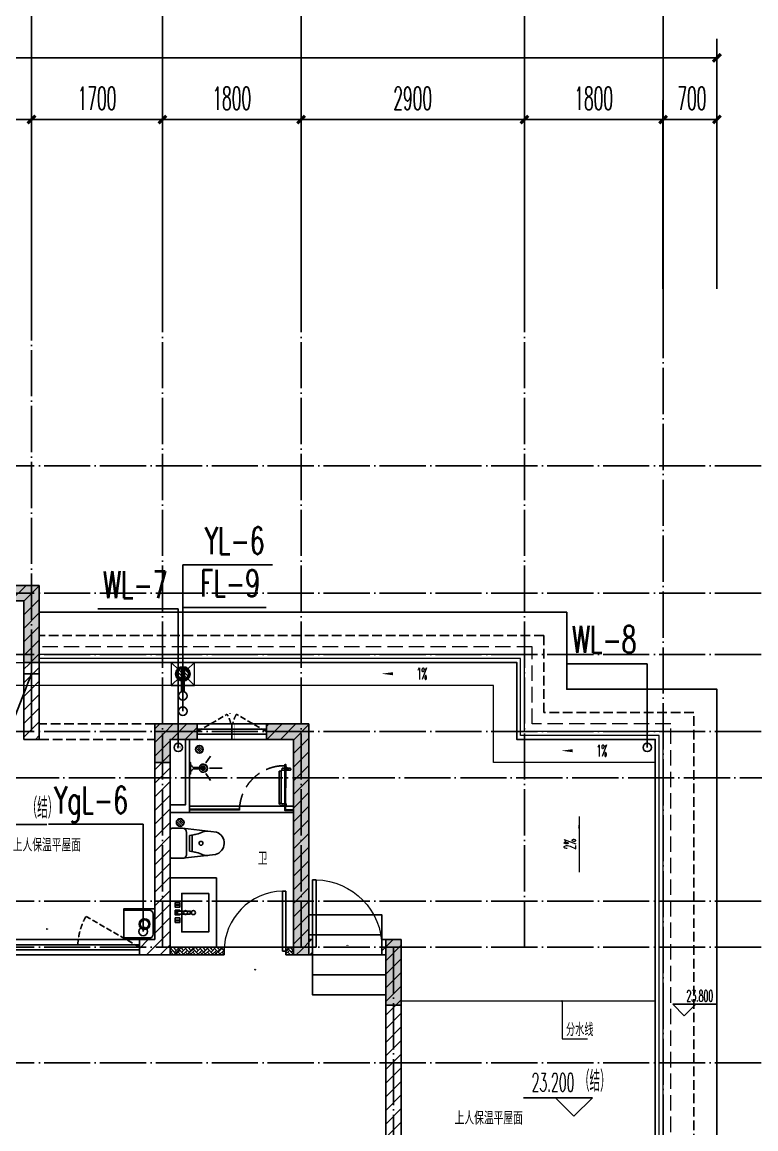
# Model space of a CAD drawing. Extents: x 27938 to 1507990, y 110129 to 923079.
# Drawn here: x 869594 to 879122, y 288152 to 302525 of the extents above; entities that cross this region are included whole.
import ezdxf

# ---------------------------------------------------------------- set-up
doc = ezdxf.new("R2010")
doc.units = 0
doc.header["$LTSCALE"] = 1000
doc.header["$MEASUREMENT"] = 0
for name, pattern in [('#P_--_20B1_001_t3$0$DASH', [0.35, 0.25, -0.1]), ('__DASH', [0.35, 0.25, -0.1]), ('DASH', [0.35, 0.25, -0.1]), ('DOTE', [2.42, 2, -0.2, 0.02, -0.2])]:
    doc.linetypes.add(name, pattern=pattern)
for name, color, linetype in [('----建筑底图', 8, 'Continuous'), ('AXIS', 3, 'Continuous'), ('COLU', 7, 'Continuous'), ('COLUMN', 9, 'Continuous'), ('DIM_ELEV', 3, 'Continuous'), ('DIM_LEAD', 3, 'Continuous'), ('DIM_废水', 31, 'Continuous'), ('DIM_污水', 2, 'Continuous'), ('DIM_雨水', 4, 'Continuous'), ('DOTE', 1, 'Continuous'), ('EQUIP_污水', 7, 'Continuous'), ('EQUIP_雨水斗', 7, 'Continuous'), ('IP-bath&kitchen-JOHNSON', 4, 'Continuous'), ('LVTRY', 6, 'Continuous'), ('P-bath&kitchen-JOHNSON', 4, 'Continuous'), ('PIPE-雨水', 4, 'TG_Y'), ('PUB_HATCH', 8, 'Continuous'), ('PUB_TEXT', 4, 'Continuous'), ('ROOF', 4, 'Continuous'), ('S-砼墙填充', 251, 'Continuous'), ('STAIR', 2, 'Continuous'), ('VPIPE-中水', 122, 'Continuous'), ('VPIPE-废水', 31, 'Continuous'), ('VPIPE-污水', 2, 'W'), ('VPIPE-雨水', 4, 'Y'), ('WALL', 9, 'Continuous'), ('WINDOW', 4, 'Continuous'), ('WINDOW_TEXT', 7, 'Continuous'), ('保温', 6, 'Continuous'), ('机电标识类', 1, 'Continuous'), ('污水', 3, 'Continuous'), ('看线', 251, 'Continuous'), ('管', 193, 'Continuous')]:
    doc.layers.add(name, color=color, linetype=linetype)
for name, color, linetype, lineweight in [('平面-分水线', 214, 'Continuous', 15), ('平面-排水沟', 86, 'Continuous', 15), ('平面-栏杆', 135, 'Continuous', 15), ('平面-看线', 45, 'Continuous', 15), ('平面-空调室内机', 176, 'Continuous', 9), ('空调', 76, 'Continuous', 13)]:
    doc.layers.add(name, color=color, linetype=linetype, lineweight=lineweight)
doc.styles.add('_TCH_DIM', font='SIMPLEX.shx', dxfattribs={"width": 0.7, "bigfont": 'GBCBIG.shx'})
doc.styles.add('_TCH_DIM_T3', font='SIMPLEX.shx', dxfattribs={"width": 0.494118, "bigfont": 'GBCBIG.shx'})
doc.styles.add('_TCH_WINDOW', font='SIMPLEX.shx', dxfattribs={"width": 0.7, "height": 3.5, "bigfont": 'GBCBIG.shx'})
doc.styles.add('_TWT_SERIAL', font='SIMPLEX', dxfattribs={"width": 0.8, "height": 3.5, "bigfont": 'HZTXT'})
doc.styles.add('DIM_FONT_T3', font='SIMPLEX', dxfattribs={"width": 0.705882, "bigfont": 'GBCBIG'})
doc.styles.get("Standard").update_dxf_attribs({"font": 'gbenor.shx', "bigfont": 'gbcbig.shx'})
doc.styles.add('TG_LINETYPE', font='SIMPLEX', dxfattribs={"width": 0.8, "height": 3, "bigfont": 'HZTXT'})
doc.linetypes.add('TG_Y', pattern='A,2,-0.229,["Y",TG_LINETYPE,S=0.1,R=0,X=-0.229,Y=-0.15],0', length=2.229)
doc.linetypes.add('W', pattern='A,3,-0.2,["W",Standard,S=0.25,R=0,X=-0.1,Y=-0.115],-0.2', length=3.4)
doc.linetypes.add('Y', pattern='A,3,-0.2,["Y",Standard,S=0.25,R=0,X=-0.1,Y=-0.115],-0.2', length=3.4)
doc.dimstyles.new('_TCH_ARCH&&100', dxfattribs={"dimtxt": 297.5, "dimasz": 100, "dimexe": 250, "dimexo": 300, "dimgap": 126.25, "dimtad": 1, "dimdec": 0, "dimzin": 0, "dimdsep": 46, "dimtxsty": '_TCH_DIM_T3', "dimblk": 'ARCHTICK', "dimcen": 0.09, "dimclrt": 4, "dimazin": 2, "dimtfac": 1, "dimtdec": 0, "dimtix": 1, "dimtmove": 2, "dimatfit": 3, "dimfxl": 100, "dimtolj": 1, "dimtzin": 0, "dimarcsym": 0})
pattern_1 = [(45, (0, 0), (0, 47.4157523), [100.584, -33.528]), (135, (23.708, 23.708), (3e-15, 47.4157523), [100.584, -33.528])]
pattern_2 = [(90, (0, 0), (-16.49778, 1e-15), [9.525, -19.05]), (210, (0, 0), (8.24889, -14.2874966), [9.525, -19.05]), (150, (6e-16, 9.525), (-8.24889, -14.2874966), [9.525, -19.05])]
pattern_3 = [(45, (0, 89.76), (-88.38838, 88.38838), [])]

# ---------------------------------------------------------------- blocks, each defined once
blk = doc.blocks.new('dongkong')
blk.add_wipeout([(-603756, 210771), (-603756, 210571), (-603836, 210571), (-603836, 210771)])
at = {"layer": '机电标识类', "color": 250, "linetype": 'DASH', "ltscale": 400}
for p, q in [((-603796, 210771), (-603796, 210571)), ((-603896, 210671), (-603696, 210671))]:
    blk.add_line(p, q, dxfattribs=at)
at = {"layer": '空调', "color": 6, "linetype": 'DASH', "const_width": 2}
blk.add_lwpolyline([(-603756, 210771), (-603756, 210571), (-603836, 210571), (-603836, 210771)], close=True, dxfattribs=at)
blk = doc.blocks.new('$lvtry$00000171')
at = {"color": 0}
for p, q in [((-74, 11), (-11, 74)), ((-70, -27), (27, 70)), ((-53, -53), (53, 53)), ((-27, -70), (70, 27)), ((11, -74), (74, -11))]:
    blk.add_line(p, q, dxfattribs=at)
blk.add_circle((0, 0), 75, dxfattribs=at)
blk.add_point((0, 0), dxfattribs=at)
blk = doc.blocks.new('R5T6Y7TRF')
at = {"layer": '平面-分水线', "color": 4, "elevation": -134}
blk.add_lwpolyline([(392485, -26438), (392785, -26438), (392785, -26738), (392485, -26738)], close=True, dxfattribs=at)
for points in [[(392485, -26438), (392582, -26534)], [(392688, -26534), (392785, -26438)], [(392485, -26738), (392593, -26629)], [(392676, -26629), (392785, -26738)]]:
    blk.add_lwpolyline(points, dxfattribs=at)
at = {"layer": 'LVTRY', "color": 4}
blk.add_blockref('$lvtry$00000171', (392635, -26588, -134), dxfattribs=at)
blk = doc.blocks.new('GDGDGDGRGD')
at = {"linetype": '__DASH', "ltscale": 0.1}
blk.add_wipeout([(428917, 296115), (428717, 296115), (428717, 295815), (428917, 295815)], dxfattribs=at).dxf.layer = '污水'
at = {"layer": '机电标识类', "color": 250, "linetype": 'DASH', "ltscale": 400}
for p, q in [((428817, 295715), (428817, 296215)), ((428917, 295965), (428717, 295965))]:
    blk.add_line(p, q, dxfattribs=at)
at = {"layer": '污水', "linetype": '__DASH', "ltscale": 0.1, "const_width": 10}
blk.add_lwpolyline([(428917, 296115), (428717, 296115), (428717, 295815), (428917, 295815)], close=True, dxfattribs=at)
blk = doc.blocks.new('GDGDGRD')
at = {"layer": 'PUB_HATCH'}
for points in [[(431617, 297415), (431617, 296265), (431817, 296265), (431817, 297915), (431617, 297915), (431617, 297615), (431217, 297615), (431217, 297415)], [(434617, 297415), (435017, 297415), (435017, 297615), (434617, 297615), (434617, 297915), (434417, 297915), (434417, 296265), (434617, 296265)], [(429316, 297615), (428717, 297615), (428717, 296615), (428917, 296615), (428917, 297415), (429316, 297415)], [(436917, 297615), (436917, 297415), (437317, 297415), (437317, 296615), (437517, 296615), (437517, 297615)], [(431967, 293615), (431617, 293615), (431617, 293415), (431767, 293415), (431767, 291315), (432167, 291315), (432167, 291515), (431967, 291515)], [(434267, 293615), (434267, 291515), (434067, 291515), (434067, 291315), (434467, 291315), (434467, 293415), (434467, 293415), (434467, 293615)]]:
    blk.add_hatch(color=256, dxfattribs=at).paths.add_polyline_path(points)
at = {"layer": 'S-砼墙填充'}
h = blk.add_hatch(color=256, dxfattribs=at)
h.dxf.hatch_style = 1
h.paths.add_polyline_path([(425767, 295815), (425767, 295615), (425417, 295615), (425417, 292815), (425217, 292815), (425217, 295815)])
h = blk.add_hatch(color=256, dxfattribs=at)
h.dxf.hatch_style = 1
h.paths.add_polyline_path([(426667, 295815), (426667, 295615), (427017, 295615), (427017, 295315), (427217, 295315), (427217, 295815)])
h = blk.add_hatch(color=256, dxfattribs=at)
h.dxf.hatch_style = 1
h.paths.add_polyline_path([(439017, 295815), (439097, 295815), (439566, 295815), (439566, 295615), (439017, 295615)])
h = blk.add_hatch(color=256, dxfattribs=at)
h.dxf.hatch_style = 1
h.paths.add_polyline_path([(440467, 295815), (440467, 295615), (440817, 295615), (440817, 292815), (441017, 292815), (441017, 295815)])
h = blk.add_hatch(color=256, dxfattribs=at)
h.dxf.hatch_style = 1
h.paths.add_polyline_path([(434917, 295016), (434917, 295216), (434617, 295216), (434617, 295516), (434417, 295516), (434417, 295016)])
h = blk.add_hatch(color=256, dxfattribs=at)
h.dxf.hatch_style = 1
h.paths.add_polyline_path([(435967, 295216), (435967, 295016), (436217, 295016), (436217, 294716), (436417, 294716), (436417, 295216)])
h = blk.add_hatch(color=256, dxfattribs=at)
h.dxf.hatch_style = 1
h.paths.add_polyline_path([(424217, 293015), (424217, 292815), (424217, 292165), (424017, 292165), (424017, 293015)])
h = blk.add_hatch(color=256, dxfattribs=at)
h.dxf.hatch_style = 1
h.paths.add_polyline_path([(442367, 293015), (442367, 292815), (442667, 292815), (442667, 292515), (442867, 292515), (442867, 293015)])
h = blk.add_hatch(color=256, dxfattribs=at)
h.dxf.hatch_style = 1
h.paths.add_polyline_path([(423217, 288315), (423217, 288515), (424017, 288515), (424017, 289965), (424217, 289965), (424217, 288315)])
h = blk.add_hatch(color=256, dxfattribs=at)
h.dxf.hatch_style = 1
h.paths.add_polyline_path([(442867, 288915), (442667, 288915), (442667, 288515), (442017, 288515), (442017, 288315), (442867, 288315)])
h = blk.add_hatch(color=256, dxfattribs=at)
h.dxf.hatch_style = 1
h.paths.add_polyline_path([(429817, 288315), (429817, 288565), (429817, 288765), (429817, 288515), (429817, 288815), (430017, 288815), (430017, 287115), (429817, 287115)])
h = blk.add_hatch(color=256, dxfattribs=at)
h.dxf.hatch_style = 1
h.paths.add_polyline_path([(433017, 287315), (433017, 287115), (433217, 287115), (433217, 288765), (433017, 288765), (433017, 288765), (433017, 287115)])
h = blk.add_hatch(color=256, dxfattribs=at)
h.dxf.hatch_style = 1
h.paths.add_polyline_path([(436417, 288315), (436417, 288565), (436417, 288765), (436417, 288515), (436417, 288815), (436217, 288815), (436217, 287115), (436417, 287115)])
at = {"layer": 'COLU', "color": 6}
for points in [[(425767, 295815), (425767, 295615), (425417, 295615), (425417, 292815), (425217, 292815), (425217, 295815)], [(426667, 295815), (426667, 295615), (427017, 295615), (427017, 295315), (427217, 295315), (427217, 295815)], [(439017, 295815), (439097, 295815), (439097, 295815), (439566, 295815), (439566, 295615), (439017, 295615)], [(440467, 295815), (440467, 295615), (440817, 295615), (440817, 292815), (441017, 292815), (441017, 295815)], [(434917, 295016), (434917, 295216), (434617, 295216), (434617, 295516), (434417, 295516), (434417, 295016)], [(435967, 295216), (435967, 295016), (436217, 295016), (436217, 294716), (436417, 294716), (436417, 295216)], [(424217, 293015), (424217, 292815), (424217, 292815), (424217, 292165), (424017, 292165), (424017, 293015)], [(442367, 293015), (442367, 292815), (442667, 292815), (442667, 292515), (442867, 292515), (442867, 293015)], [(423217, 288315), (423217, 288515), (424017, 288515), (424017, 289965), (424217, 289965), (424217, 288315)], [(442867, 288915), (442667, 288915), (442667, 288515), (442017, 288515), (442017, 288315), (442867, 288315)], [(429817, 288315), (429817, 288565), (429817, 288765), (429817, 288515), (429817, 288815), (430017, 288815), (430017, 287115), (429817, 287115), (429817, 288315)], [(433017, 287315), (433017, 287115), (433217, 287115), (433217, 288765), (433017, 288765), (433017, 288765), (433017, 288765), (433017, 287115)], [(436417, 288315), (436417, 288565), (436417, 288765), (436417, 288515), (436417, 288815), (436217, 288815), (436217, 287115), (436417, 287115), (436417, 288315)]]:
    blk.add_lwpolyline(points, close=True, dxfattribs=at)
at = {"layer": 'COLUMN', "color": 6}
for p, q in [((431817, 297915), (431617, 297915)), ((431617, 297915), (431617, 297615)), ((431817, 296265), (431817, 297915)), ((434617, 297915), (434417, 297915)), ((434417, 297915), (434417, 296265)), ((434617, 297615), (434617, 297915)), ((429316, 297615), (428717, 297615)), ((428717, 297615), (428717, 296615)), ((429316, 297415), (429316, 297615)), ((431617, 297615), (431217, 297615)), ((431217, 297615), (431217, 297415)), ((435017, 297615), (434617, 297615)), ((435017, 297415), (435017, 297615)), ((436917, 297615), (436917, 297415)), ((437517, 297615), (436917, 297615)), ((437517, 296615), (437517, 297615)), ((428917, 296615), (428917, 297415)), ((428917, 297415), (429316, 297415)), ((431217, 297415), (431617, 297415)), ((431617, 297415), (431617, 296265)), ((434617, 297415), (435017, 297415)), ((434617, 296265), (434617, 297415)), ((436917, 297415), (437317, 297415)), ((437317, 297415), (437317, 296615)), ((428717, 296615), (428917, 296615)), ((437317, 296615), (437517, 296615)), ((431617, 296265), (431817, 296265)), ((434417, 296265), (434617, 296265)), ((431967, 293615), (431617, 293615)), ((431617, 293615), (431617, 293415)), ((431967, 291515), (431967, 293615)), ((434267, 293615), (434267, 291515)), ((434467, 293615), (434267, 293615)), ((434467, 293415), (434467, 293615)), ((431617, 293415), (431767, 293415)), ((431767, 293415), (431767, 291315)), ((434467, 291315), (434467, 293415)), ((434467, 293415), (434467, 293415)), ((432167, 291515), (431967, 291515)), ((432167, 291315), (432167, 291515)), ((434267, 291515), (434067, 291515)), ((434067, 291515), (434067, 291315)), ((431767, 291315), (432167, 291315)), ((434067, 291315), (434467, 291315))]:
    blk.add_line(p, q, dxfattribs=at)
blk = doc.blocks.new('VXVXVXDVXDVXVDX')
at = {"layer": '保温', "linetype": 'ByBlock', "ltscale": 10}
h = blk.add_hatch(dxfattribs=at)
h.set_pattern_fill('AR-HBONE', color=251, scale=55)
h.set_pattern_definition(pattern_1)
h.paths.add_polyline_path([(439217, 295615), (439117, 295615), (439117, 292815), (439217, 292815)])
h = blk.add_hatch(dxfattribs=at)
h.set_pattern_fill('AR-HBONE', color=251, scale=55)
h.set_pattern_definition(pattern_1)
h.paths.add_polyline_path([(436417, 294715), (436217, 294715), (436217, 292815), (436417, 292815)])
at = {"layer": '保温', "linetype": 'Continuous', "ltscale": 10}
h = blk.add_hatch(dxfattribs=at)
h.set_pattern_fill('HEX', color=251, scale=10, angle=90, style=0)
h.set_pattern_definition(pattern_2)
h.paths.add_polyline_path([(435017, 292815), (435017, 293015), (434467, 293015), (434467, 292815)])
h = blk.add_hatch(dxfattribs=at)
h.set_pattern_fill('HEX', color=251, scale=10, angle=90, style=0)
h.set_pattern_definition(pattern_2)
h.paths.add_polyline_path([(436217, 292815), (436217, 293015), (436117, 293015), (436117, 292815)])
at = {"layer": '保温', "linetype": 'ByBlock', "ltscale": 10}
h = blk.add_hatch(dxfattribs=at)
h.set_pattern_fill('AR-HBONE', color=251, scale=55)
h.set_pattern_definition(pattern_1)
h.paths.add_polyline_path([(425517, 292815), (425517, 292915), (425417, 292915), (425417, 292815)])
h = blk.add_hatch(dxfattribs=at)
h.set_pattern_fill('AR-HBONE', color=251, scale=55)
h.set_pattern_definition(pattern_1)
h.paths.add_polyline_path([(427017, 292815), (427017, 292915), (426317, 292915), (426317, 292815)])
h = blk.add_hatch(dxfattribs=at)
h.set_pattern_fill('AR-HBONE', color=251, scale=55)
h.set_pattern_definition(pattern_1)
h.paths.add_polyline_path([(437017, 292815), (437017, 292915), (436417, 292915), (436417, 292815)])
h = blk.add_hatch(dxfattribs=at)
h.set_pattern_fill('AR-HBONE', color=251, scale=55)
h.set_pattern_definition(pattern_1)
h.paths.add_polyline_path([(439117, 292815), (439117, 292915), (438617, 292915), (438617, 292815)])
h = blk.add_hatch(dxfattribs=at)
h.set_pattern_fill('AR-HBONE', color=251, scale=55)
h.set_pattern_definition(pattern_1)
h.paths.add_polyline_path([(439917, 292815), (439917, 292915), (439217, 292915), (439217, 292815)])
h = blk.add_hatch(dxfattribs=at)
h.set_pattern_fill('AR-HBONE', color=251, scale=55)
h.set_pattern_definition([(45, (-568246.073, -58773.168), (0, 47.4157523), [100.584, -33.528]), (135, (-568222.366, -58749.46), (3e-15, 47.4157523), [100.584, -33.528])])
h.paths.add_polyline_path([(440817, 292815), (440817, 292915), (440717, 292915), (440717, 292815)])
at = {"layer": '保温', "linetype": 'Continuous', "ltscale": 10}
h = blk.add_hatch(dxfattribs=at)
h.set_pattern_fill('HEX', color=251, scale=10, angle=90, style=0)
h.set_pattern_definition(pattern_2)
h.paths.add_polyline_path([(434067, 291315), (434067, 291515), (432167, 291515), (432167, 291315)])
at = {"layer": '保温', "color": 251, "linetype": 'ByBlock', "ltscale": 10}
for p, q in [((436217, 293015), (436217, 292815)), ((427017, 292915), (427017, 292815))]:
    blk.add_line(p, q, dxfattribs=at)
blk = doc.blocks.new('A$C3EB2330C')
at = {"layer": '管'}
for p, q in [((0, 380), (330, 380)), ((380, 330), (380, 70)), ((330, 20), (0, 20))]:
    blk.add_line(p, q, dxfattribs=at)
blk.add_lwpolyline([(400, 400), (400, 0), (0, 0), (0, 400)], close=True, dxfattribs=at)
for centre, start, end in [((330, 330), 0, 90), ((330, 70), 270, 360)]:
    blk.add_arc(centre, 50, start, end, dxfattribs=at)
blk.add_ellipse((267, 200), major_axis=(-49.5, -49.5), ratio=1, start_param=-0.785398, end_param=5.497787, dxfattribs=at)
blk = doc.blocks.new('rrrrrrrrrrrra')
at = {"color": 0}
for p, q in [((-112, 459), (-112, 324)), ((253, 484), (-87, 484)), ((278, 324), (278, 459)), ((-112, 324), (-64, -103)), ((278, 324), (228, -116)), ((-59, 271), (224, 271)), ((-21, 232), (-34, 154)), ((191, 200), (-26, 200)), ((186, 232), (-21, 232)), ((186, 232), (199, 154))]:
    blk.add_line(p, q, dxfattribs=at)
for centre, radius, start, end in [((-87, 459), 25, 90, 180), ((253, 459), 25, 0, 90), ((-59, 324), 53.3, 180, 270), ((224, 324), 53.3, 270, 0), ((-323, 210), 294, 333.5369, 351.4828), ((488, 210), 294, 188.5172, 206.4631), ((149, -3), 224, 158.5202, 180), ((16, -3), 224, 0, 21.4798), ((84, -64), 153, 195.0773, 340.1181)]:
    blk.add_arc(centre, radius, start, end, dxfattribs=at)
blk = doc.blocks.new('A$C1E0F638F')
at = {"color": 0}
for points in [[(500, 435), (500, 85), (0, 85), (0, 435)], [(270, 30), (230, 30), (230, 195), (270, 195)], [(120, 0), (180, 0), (180, 60), (120, 60)], [(147, 55), (153, 55), (153, 5), (147, 5)], [(230, 30), (270, 30), (270, 10), (230, 10)], [(380, 0), (320, 0), (320, 60), (380, 60)], [(353, 55), (347, 55), (347, 5), (353, 5)]]:
    blk.add_lwpolyline(points, close=True, dxfattribs=at)
blk.add_lwpolyline([(270, 60), (280, 60), (280, 0), (220, 0), (220, 60), (230, 60)], dxfattribs=at)
blk.add_circle((250, 236), 26, dxfattribs=at)
blk = doc.blocks.new('135')
blk.add_hatch(color=0).paths.add_polyline_path([(5, 2), (4, -1), (-5, 2), (-4, 5)])
at = {"color": 0}
for p, q in [((-6, 19), (-3, 19)), ((-3, 19), (-6, 19)), ((-6, 3), (5, -2)), ((-6, 3), (-5, 3)), ((-5, 11), (-5, 31)), ((5, 11), (-5, 11)), ((5, 10), (-5, 10)), ((-5, 3), (-4, 6)), ((-4, 6), (5, 2)), ((0, 0), (0, 39)), ((6, 19), (3, 19)), ((3, 19), (6, 19)), ((4, -1), (5, 2)), ((5, 11), (5, 32)), ((4, -1), (6, -2))]:
    blk.add_line(p, q, dxfattribs=at)
for centre, radius, start, end in [((6, 16), 13.5, 151.0147, 204.8403), ((13, 4), 20.5, 163.0924, 182.0012), ((-6, 4), 1, 184.2275, 248.4661), ((-5, 22), 0.5, 335.7643, 151.0147), ((4, 18), 9.42, 155.7643, 171.9773), ((9, 15), 14.6, 166.278, 198.0953), ((14, 4), 19.5, 163.7443, 182.5269), ((-5, 3), 0.5, 181.9385, 247.2597), ((5, 22), 0.5, 29.8425, 204.574), ((-6, 17), 11.7, 10.475, 24.574), ((-6, 15), 12.4, 338.6449, 16.0476), ((29, 7), 24, 172.9439, 199.2318), ((-6, 16), 13.4, 334.9111, 29.8425), ((26, 6), 20.6, 169.1454, 199.9526), ((6, -1), 1.17, 247.4597, 19.9526), ((6, -1), 0.5, 247.4597, 19.2318)]:
    blk.add_arc(centre, radius, start, end, dxfattribs=at)
blk.add_open_spline([(-5, 31), (-4, 31), (-2, 33), (1, 29), (3, 31), (5, 32)], degree=3, knots=[0, 0, 0, 0, 3.066329, 6.218313, 11.124135, 11.124135, 11.124135, 11.124135], dxfattribs=at)
blk = doc.blocks.new('SDFAWERAWER')
at = {"layer": 'LVTRY', "color": 0}
for p, q in [((593941, -1242210), (593784, -1242595)), ((593965, -1242220), (593807, -1242604)), ((593941, -1242210), (593965, -1242220)), ((593988, -1242191), (593978, -1242214)), ((594007, -1242226), (593978, -1242214)), ((594017, -1242203), (593988, -1242191)), ((594016, -1242220), (594027, -1242193)), ((594016, -1242220), (594022, -1242223)), ((594026, -1242204), (594018, -1242222)), ((594018, -1242222), (594021, -1242220)), ((594025, -1242211), (594021, -1242220)), ((594023, -1242221), (594022, -1242223)), ((594022, -1242223), (594024, -1242222)), ((594023, -1242211), (594030, -1242194)), ((594024, -1242221), (594024, -1242222)), ((594025, -1242211), (594031, -1242197)), ((594027, -1242193), (594033, -1242195)), ((594028, -1242234), (594078, -1242255)), ((594030, -1242194), (594031, -1242197)), ((594032, -1242197), (594033, -1242195)), ((594033, -1242195), (594034, -1242197)), ((594034, -1242198), (594034, -1242197)), ((594047, -1242201), (594036, -1242229)), ((594036, -1242229), (594039, -1242230)), ((594037, -1242211), (594088, -1242232)), ((594039, -1242230), (594045, -1242214)), ((594039, -1242230), (594042, -1242228)), ((594042, -1242228), (594051, -1242205)), ((594050, -1242202), (594043, -1242218)), ((594047, -1242201), (594050, -1242202)), ((594050, -1242202), (594051, -1242205)), ((594057, -1242246), (594067, -1242223)), ((593784, -1242595), (593807, -1242604)), ((593803, -1242641), (593813, -1242618)), ((593803, -1242641), (593833, -1242653)), ((593813, -1242618), (593842, -1242630)), ((593842, -1242630), (593833, -1242653)), ((593834, -1242656), (593833, -1242653)), ((593845, -1242629), (593834, -1242656)), ((593836, -1242657), (593834, -1242656)), ((593848, -1242630), (593836, -1242657)), ((593845, -1242629), (593842, -1242630)), ((593848, -1242630), (593845, -1242629)), ((593847, -1242662), (593858, -1242634)), ((593847, -1242662), (593850, -1242663)), ((593850, -1242663), (593861, -1242635)), ((593852, -1242662), (593862, -1242637)), ((593858, -1242634), (593861, -1242635)), ((593861, -1242635), (593862, -1242637))]:
    blk.add_line(p, q, dxfattribs=at)
blk.add_lwpolyline([(593823, -1242717), (594046, -1242174), (594037, -1242170), (593814, -1242713)], close=True, dxfattribs=at)
blk.add_arc((594075, -1242240), 15.3, 281.7932, 33.7019, dxfattribs=at)
for centre, major_axis, start_param, end_param in [((593974, -1242224), (3.93, 9.6), 0, 1.570796), ((593817, -1242608), (13.5, 33.1), 1.570796, 3.141593), ((593817, -1242608), (3.93, 9.6), 1.570796, 3.141593)]:
    blk.add_ellipse(centre, major_axis=major_axis, ratio=1, start_param=start_param, end_param=end_param, dxfattribs=at)
at = {"layer": 'P-bath&kitchen-JOHNSON', "color": 0, "linetype": 'DASH'}
blk.add_arc((593810, -1242714), 586, 67.5369, 157.1325, dxfattribs=at)
at = {"layer": 'LVTRY', "color": 8, "xscale": -1, "rotation": 157.7329157530927}
blk.add_blockref('135', (594045, -1242162), dxfattribs=at)
blk = doc.blocks.new('A$C5DCB2F21')
at = {"layer": 'IP-bath&kitchen-JOHNSON', "color": 0}
for p, q in [((-68, -213), (-158, -275)), ((0, -261), (0, -425)), ((68, -213), (158, -275))]:
    blk.add_line(p, q, dxfattribs=at)
for centre, major_axis, ratio, start_param, end_param in [((0, -179), (-51, 0), 0.990052, -1.36297, 4.504563), ((0, -178), (-26.8, 0), 0.994812, -1.167677, 4.309269)]:
    blk.add_ellipse(centre, major_axis=major_axis, ratio=ratio, start_param=start_param, end_param=end_param, dxfattribs=at)
at = {"layer": 'LVTRY', "color": 0}
for p, q in [((74, 0), (-74, 0)), ((-10, -174), (-10, -49)), ((11, -174), (11, -49))]:
    blk.add_line(p, q, dxfattribs=at)
blk.add_lwpolyline([(74, 0), (74, -16), (-74, -16), (-74, 0)], dxfattribs=at)
for points in [[(-26, -31, -0.364142), (-38, -16, -0.020495)], [(-10, -49, 0.214893), (-26, -31, 7.649644)], [(11, -49, -0.21439), (26, -31, -7.649644)], [(26, -31, 0.364142), (38, -16, 0.020495)]]:
    blk.add_lwpolyline(points, format="xyb", dxfattribs=at)
blk.add_arc((0, -174), 10.5, 180, 0, dxfattribs=at)
for centre, major_axis, ratio, start_param, end_param in [((0, -181), (53.6, 0), 0.987577, 1.76809, 7.656688), ((-12, -165), (0, 1.43), 0.85, -1.570796, 4.712389), ((-12, -189), (0, 1.43), 0.85, 4.712389, 10.995574), ((12, -165), (0, 1.43), 0.85, 4.712389, 10.995574), ((12, -189), (0, 1.43), 0.85, 4.712389, 10.995574)]:
    blk.add_ellipse(centre, major_axis=major_axis, ratio=ratio, start_param=start_param, end_param=end_param, dxfattribs=at)
blk = doc.blocks.new('A$C5C58052D')
at = {"layer": 'IP-bath&kitchen-JOHNSON', "color": 0}
for p, q in [((-50, -870), (-1400, -870)), ((-1400, -915), (-1300, -915)), ((-1400, -925), (-1300, -925)), ((-50, -950), (-1400, -950)), ((-1300, -925), (-1300, -915)), ((-50, -905), (-700, -905)), ((-700, -915), (-700, -905)), ((-50, -915), (-700, -915))]:
    blk.add_line(p, q, dxfattribs=at)
for points in [[(-50, 0), (-50, -950), (200, -950)], [(0, 0), (0, -850), (200, -850)]]:
    blk.add_lwpolyline(points, dxfattribs=at)
at = {"layer": 'LVTRY', "color": 0}
blk.add_lwpolyline([(-400, -2700), (200, -2700), (200, -1800), (-400, -1800)], close=True, dxfattribs=at)
at = {"layer": 'IP-bath&kitchen-JOHNSON', "color": 8, "xscale": -1}
for name, p, rotation in [('SDFAWERAWER', (1019019, 924235), 337.7402306568928), ('A$C5DCB2F21', (-50, -375), 269.991511475553)]:
    blk.add_blockref(name, p, dxfattribs=dict(at, rotation=rotation))
at = {"layer": 'LVTRY', "color": 8, "xscale": 0.6666666667107826, "yscale": 0.6666666667107826}
for p in [(-180, -130), (70, -1080)]:
    blk.add_blockref('$lvtry$00000171', p, dxfattribs=at)
at = {"layer": 'LVTRY', "color": 8, "extrusion": (0, 0, -1), "zscale": -1, "rotation": 90.00000000000001}
blk.add_blockref('rrrrrrrrrrrra', (284, -1433), dxfattribs=at)
at = {"layer": 'LVTRY', "color": 8, "rotation": 90.00000000000001}
blk.add_blockref('A$C1E0F638F', (135, -2500), dxfattribs=at)
blk = doc.blocks.new('_ArchTick')
at = {"color": 0, "linetype": 'ByBlock', "const_width": 0.4}
blk.add_lwpolyline([(-0.5, -0.5), (0.5, 0.5)], dxfattribs=at)
blk = doc.blocks.new('*D1200')
at = {"layer": 'AXIS', "color": 0, "lineweight": -2}
for p, q in [((13602, -14350), (13602, -11100)), ((65002, -14350), (65002, -11100)), ((13602, -11350), (65002, -11350))]:
    blk.add_line(p, q, dxfattribs=at)
at = {"layer": 'Defpoints', "color": 0}
for p in [(65002, -11350), (13602, -14650), (65002, -14650)]:
    blk.add_point(p, dxfattribs=at)
at = {"layer": 'AXIS', "color": 0, "lineweight": -2, "xscale": 100, "yscale": 100, "zscale": 100, "rotation": 180}
blk.add_blockref('_ArchTick', (13602, -11350), dxfattribs=at)
at = {"layer": 'AXIS', "color": 0, "lineweight": -2, "xscale": 100, "yscale": 100, "zscale": 100}
blk.add_blockref('_ArchTick', (65002, -11350), dxfattribs=at)
at = {"layer": 'AXIS', "color": 4, "insert": (39302, -11075), "char_height": 297.5, "attachment_point": 5, "style": '_TCH_DIM_T3'}
blk.add_mtext('\\A1;51400', dxfattribs=at)
blk = doc.blocks.new('*D1213')
at = {"layer": 'AXIS', "color": 0, "lineweight": -2}
for p, q in [((64302, -14350), (64302, -11900)), ((65002, -14350), (65002, -11900)), ((64302, -12150), (65002, -12150))]:
    blk.add_line(p, q, dxfattribs=at)
at = {"layer": 'Defpoints', "color": 0}
for p in [(65002, -12150), (64302, -14650), (65002, -14650)]:
    blk.add_point(p, dxfattribs=at)
at = {"layer": 'AXIS', "color": 0, "lineweight": -2, "xscale": 100, "yscale": 100, "zscale": 100, "rotation": 180}
blk.add_blockref('_ArchTick', (64302, -12150), dxfattribs=at)
at = {"layer": 'AXIS', "color": 0, "lineweight": -2, "xscale": 100, "yscale": 100, "zscale": 100}
blk.add_blockref('_ArchTick', (65002, -12150), dxfattribs=at)
at = {"layer": 'AXIS', "color": 4, "insert": (64677, -11875), "char_height": 297.5, "attachment_point": 5, "style": '_TCH_DIM_T3'}
blk.add_mtext('\\A1;700', dxfattribs=at)
blk = doc.blocks.new('*D1214')
at = {"layer": 'AXIS', "color": 0, "lineweight": -2}
for p, q in [((62502, -14350), (62502, -11900)), ((64302, -14350), (64302, -11900)), ((62502, -12150), (64302, -12150))]:
    blk.add_line(p, q, dxfattribs=at)
at = {"layer": 'Defpoints', "color": 0}
for p in [(64302, -12150), (62502, -14650), (64302, -14650)]:
    blk.add_point(p, dxfattribs=at)
at = {"layer": 'AXIS', "color": 0, "lineweight": -2, "xscale": 100, "yscale": 100, "zscale": 100, "rotation": 180}
blk.add_blockref('_ArchTick', (62502, -12150), dxfattribs=at)
at = {"layer": 'AXIS', "color": 0, "lineweight": -2, "xscale": 100, "yscale": 100, "zscale": 100}
blk.add_blockref('_ArchTick', (64302, -12150), dxfattribs=at)
at = {"layer": 'AXIS', "color": 4, "insert": (63402, -11875), "char_height": 297.5, "attachment_point": 5, "style": '_TCH_DIM_T3'}
blk.add_mtext('\\A1;1800', dxfattribs=at)
blk = doc.blocks.new('*D1215')
at = {"layer": 'AXIS', "color": 0, "lineweight": -2}
for p, q in [((59602, -14350), (59602, -11900)), ((62502, -14350), (62502, -11900)), ((59602, -12150), (62502, -12150))]:
    blk.add_line(p, q, dxfattribs=at)
at = {"layer": 'Defpoints', "color": 0}
for p in [(62502, -12150), (59602, -14650), (62502, -14650)]:
    blk.add_point(p, dxfattribs=at)
at = {"layer": 'AXIS', "color": 0, "lineweight": -2, "xscale": 100, "yscale": 100, "zscale": 100, "rotation": 180}
blk.add_blockref('_ArchTick', (59602, -12150), dxfattribs=at)
at = {"layer": 'AXIS', "color": 0, "lineweight": -2, "xscale": 100, "yscale": 100, "zscale": 100}
blk.add_blockref('_ArchTick', (62502, -12150), dxfattribs=at)
at = {"layer": 'AXIS', "color": 4, "insert": (61052, -11875), "char_height": 297.5, "attachment_point": 5, "style": '_TCH_DIM_T3'}
blk.add_mtext('\\A1;2900', dxfattribs=at)
blk = doc.blocks.new('*D1216')
at = {"layer": 'AXIS', "color": 0, "lineweight": -2}
for p, q in [((57802, -14350), (57802, -11900)), ((59602, -14350), (59602, -11900)), ((57802, -12150), (59602, -12150))]:
    blk.add_line(p, q, dxfattribs=at)
at = {"layer": 'Defpoints', "color": 0}
for p in [(59602, -12150), (57802, -14650), (59602, -14650)]:
    blk.add_point(p, dxfattribs=at)
at = {"layer": 'AXIS', "color": 0, "lineweight": -2, "xscale": 100, "yscale": 100, "zscale": 100, "rotation": 180}
blk.add_blockref('_ArchTick', (57802, -12150), dxfattribs=at)
at = {"layer": 'AXIS', "color": 0, "lineweight": -2, "xscale": 100, "yscale": 100, "zscale": 100}
blk.add_blockref('_ArchTick', (59602, -12150), dxfattribs=at)
at = {"layer": 'AXIS', "color": 4, "insert": (58702, -11875), "char_height": 297.5, "attachment_point": 5, "style": '_TCH_DIM_T3'}
blk.add_mtext('\\A1;1800', dxfattribs=at)
blk = doc.blocks.new('*D1217')
at = {"layer": 'AXIS', "color": 0, "lineweight": -2}
for p, q in [((56102, -14350), (56102, -11900)), ((57802, -14350), (57802, -11900)), ((56102, -12150), (57802, -12150))]:
    blk.add_line(p, q, dxfattribs=at)
at = {"layer": 'Defpoints', "color": 0}
for p in [(57802, -12150), (56102, -14650), (57802, -14650)]:
    blk.add_point(p, dxfattribs=at)
at = {"layer": 'AXIS', "color": 0, "lineweight": -2, "xscale": 100, "yscale": 100, "zscale": 100, "rotation": 180}
blk.add_blockref('_ArchTick', (56102, -12150), dxfattribs=at)
at = {"layer": 'AXIS', "color": 0, "lineweight": -2, "xscale": 100, "yscale": 100, "zscale": 100}
blk.add_blockref('_ArchTick', (57802, -12150), dxfattribs=at)
at = {"layer": 'AXIS', "color": 4, "insert": (56952, -11875), "char_height": 297.5, "attachment_point": 5, "style": '_TCH_DIM_T3'}
blk.add_mtext('\\A1;1700', dxfattribs=at)
blk = doc.blocks.new('*D1218')
at = {"layer": 'AXIS', "color": 0, "lineweight": -2}
for p, q in [((53202, -14350), (53202, -11900)), ((56102, -14350), (56102, -11900)), ((53202, -12150), (56102, -12150))]:
    blk.add_line(p, q, dxfattribs=at)
at = {"layer": 'Defpoints', "color": 0}
for p in [(56102, -12150), (53202, -14650), (56102, -14650)]:
    blk.add_point(p, dxfattribs=at)
at = {"layer": 'AXIS', "color": 0, "lineweight": -2, "xscale": 100, "yscale": 100, "zscale": 100, "rotation": 180}
blk.add_blockref('_ArchTick', (53202, -12150), dxfattribs=at)
at = {"layer": 'AXIS', "color": 0, "lineweight": -2, "xscale": 100, "yscale": 100, "zscale": 100}
blk.add_blockref('_ArchTick', (56102, -12150), dxfattribs=at)
at = {"layer": 'AXIS', "color": 4, "insert": (54652, -11875), "char_height": 297.5, "attachment_point": 5, "style": '_TCH_DIM_T3'}
blk.add_mtext('\\A1;2900', dxfattribs=at)
blk = doc.blocks.new('$DorLib2D$00000001')
at = {"color": 0}
for p, q in [((0.45, 0.975), (0.5, 0.975)), ((0.45, 0), (0.45, 0.975)), ((0.5, 0), (0.5, 0.975)), ((0.5, 0), (0.45, 0))]:
    blk.add_line(p, q, dxfattribs=at)
at = {"color": 0, "lineweight": 13}
blk.add_arc((0.475, 0), 0.975, 91.4693, 180, dxfattribs=at)
blk = doc.blocks.new('$WINLIB2D$00000001')
at = {"color": 0}
for points in [[(-0.5, 0.5), (-0.5, -0.5)], [(-0.5, 0.5), (0.5, 0.5)], [(0.5, -0.5), (0.5, 0.5)], [(0.5, 0.1667), (-0.5, 0.1667)], [(0.5, -0.1667), (-0.5, -0.1667)], [(-0.5, -0.5), (0.5, -0.5)]]:
    blk.add_lwpolyline(points, dxfattribs=at)
blk = doc.blocks.new('$TwtSys$00000147')
blk.add_circle((0, 0, 0), 25)
blk = doc.blocks.new('$TwtSys$00000139')
at = {"color": 7}
for p, q in [((-19, 92, 0), (-19, -92, 0)), ((19, 92, 0), (19, -92, 0))]:
    blk.add_line(p, q, dxfattribs=at)
blk.add_circle((0, 0, 0), 93.8)
blk = doc.blocks.new('A$C1B43746D')
at = {"layer": 'PUB_HATCH'}
h = blk.add_hatch(dxfattribs=at)
h.set_pattern_fill('普通砖', color=256, scale=50, style=0)
h.set_pattern_definition(pattern_3)
h.paths.add_polyline_path([(55502.5, -18399.8), (56002.5, -18399.8), (56202.5, -18199.8), (55502.5, -18199.8)])
h = blk.add_hatch(dxfattribs=at)
h.set_pattern_fill('普通砖', color=256, scale=50, style=0)
h.set_pattern_definition(pattern_3)
h.paths.add_polyline_path([(57802.5, -22899.8), (57902.5, -22899.8), (57902.5, -20199.8), (57702.5, -19999.8), (57702.5, -22799.8)])
h = blk.add_hatch(dxfattribs=at)
h.set_pattern_fill('普通砖', color=256, scale=50, style=0)
h.set_pattern_definition(pattern_3)
h.paths.add_polyline_path([(57902.5, -20199.8), (58252.5, -20199.8), (58252.5, -19999.8), (57702.5, -19999.8)])
h = blk.add_hatch(dxfattribs=at)
h.set_pattern_fill('普通砖', color=256, scale=50, style=0)
h.set_pattern_definition(pattern_3)
h.paths.add_polyline_path([(59702.5, -19999.8), (59152.5, -19999.8), (59152.5, -20199.8), (59502.5, -20199.8)])
h = blk.add_hatch(dxfattribs=at)
h.set_pattern_fill('普通砖', color=256, scale=50, style=0)
h.set_pattern_definition(pattern_3)
h.paths.add_polyline_path([(59602.5, -22899.8), (59702.5, -22799.8), (59702.5, -19999.8), (59502.5, -20199.8), (59502.5, -22899.8)])
h = blk.add_hatch(dxfattribs=at)
h.set_pattern_fill('普通砖', color=256, scale=50, style=0)
h.set_pattern_definition(pattern_3)
h.paths.add_polyline_path([(57702.5, -22799.8), (57502.5, -22799.8), (57502.5, -22999.8), (57802.5, -22999.8), (57802.5, -22899.8)])
h = blk.add_hatch(dxfattribs=at)
h.set_pattern_fill('普通砖', color=256, scale=50, style=0)
h.set_pattern_definition(pattern_3)
h.paths.add_polyline_path([(59602.5, -22999.8), (59752.5, -22999.8), (59752.5, -22799.8), (59702.5, -22799.8), (59602.5, -22899.8)])
h = blk.add_hatch(dxfattribs=at)
h.set_pattern_fill('普通砖', color=256, scale=50, style=0)
h.set_pattern_definition(pattern_3)
h.paths.add_polyline_path([(60902.5, -22799.8), (60652.5, -22799.8), (60652.5, -22999.8), (60702.5, -22999.8)])
h = blk.add_hatch(dxfattribs=at)
h.set_pattern_fill('普通砖', color=256, scale=50, style=0)
h.set_pattern_definition(pattern_3)
h.paths.add_polyline_path([(60802.5, -27399.8), (60902.5, -27299.8), (60902.5, -22799.8), (60702.5, -22999.8), (60702.5, -27299.8)])
h = blk.add_hatch(dxfattribs=at)
h.set_pattern_fill('普通砖', color=256, scale=50, style=0)
h.set_pattern_definition(pattern_3)
h.paths.add_polyline_path([(57802.5, -22999.8), (58602.5, -22999.8), (58602.5, -22899.8), (57802.5, -22899.8)])
h = blk.add_hatch(dxfattribs=at)
h.set_pattern_fill('普通砖', color=256, scale=50, style=0)
h.set_pattern_definition(pattern_3)
h.paths.add_polyline_path([(59602.5, -22899.8), (59402.5, -22899.8), (59402.5, -22999.8), (59602.5, -22999.8)])
at = {"layer": '平面-排水沟'}
blk.add_hatch(color=8, dxfattribs=at).paths.add_polyline_path([(63219.4, -21203.6), (63219.4, -21353.6), (63199.4, -21353.6)])
at = {"layer": 'AXIS', "color": 8}
for p, q in [((56102.5, -14649.8), (56102.5, -10649.8)), ((57802.5, -14649.8), (57802.5, -10649.8)), ((59602.5, -14649.8), (59602.5, -10649.8)), ((62502.5, -14649.8), (62502.5, -10649.8)), ((64302.5, -14649.8), (64302.5, -10649.8))]:
    blk.add_line(p, q, dxfattribs=at)
at = {"layer": 'DIM_ELEV', "color": 8}
for p, q in [((55410.2, -21307.6), (56302.5, -21307.6)), ((64578.5, -23790.7), (64428.5, -23640.7)), ((64428.5, -23640.7), (64986.2, -23640.7)), ((64578.5, -23790.7), (64728.5, -23640.7)), ((63384.5, -24853.8), (62492.3, -24853.8)), ((63144.5, -25093.8), (62904.5, -24853.8)), ((63144.5, -25093.8), (63384.5, -24853.8))]:
    blk.add_line(p, q, dxfattribs=at)
at = {"layer": 'DOTE', "color": 169, "linetype": 'DOTE', "ltscale": 0.3}
for p, q in [((56102.5, -20099.8), (56102.5, -14649.8)), ((57802.5, -22899.8), (57802.5, -14649.8)), ((59602.5, -22899.8), (59602.5, -14649.8)), ((62502.5, -22899.8), (62502.5, -14649.8)), ((64302.5, -14649.8), (64302.5, -31199.8)), ((66302.5, -16649.8), (12302.5, -16649.8)), ((66302.5, -18299.8), (12302.5, -18299.8)), ((66302.5, -19099.8), (12302.5, -19099.8)), ((66302.5, -20099.8), (12302.5, -20099.8)), ((12302.5, -20699.5), (66302.5, -20699.5)), ((66302.5, -22299.8), (12302.5, -22299.8)), ((66302.5, -22899.8), (12302.5, -22899.8)), ((60802.5, -22899.8), (60802.5, -31199.8)), ((66302.5, -24399.8), (12302.5, -24399.8))]:
    blk.add_line(p, q, dxfattribs=at)
at = {"layer": 'STAIR', "color": 8}
blk.add_line((60652.5, -22999.8), (59752.5, -22999.8), dxfattribs=at)
for points in [[(59702.5, -22739.8), (59702.5, -22479.8), (60652.5, -22479.8), (60652.5, -22739.8)], [(59702.5, -22999.8), (59702.5, -22739.8), (60652.5, -22739.8), (60652.5, -22999.8)], [(59752.5, -22999.8), (59752.5, -23259.8), (60702.5, -23259.8), (60702.5, -22999.8)], [(59752.5, -23259.8), (59752.5, -23519.8), (60702.5, -23519.8), (60702.5, -23259.8)]]:
    blk.add_lwpolyline(points, dxfattribs=at)
at = {"layer": 'VPIPE-中水', "color": 8, "linetype": 'Continuous'}
blk.add_circle((58007.7, -20304.8), 55, dxfattribs=at)
at = {"layer": 'VPIPE-雨水', "color": 8}
blk.add_circle((57569.9, -22599.8), 55, dxfattribs=at)
at = {"layer": 'WALL', "color": 8}
for p, q in [((55502.5, -18199.8), (56202.5, -18199.8)), ((55502.5, -18399.8), (56002.5, -18399.8)), ((57702.5, -22799.8), (57702.5, -19999.8)), ((58252.5, -19999.8), (57702.5, -19999.8)), ((58252.5, -20199.8), (58252.5, -19999.8)), ((59702.5, -19999.8), (59152.5, -19999.8)), ((59152.5, -19999.8), (59152.5, -20199.8)), ((59702.5, -22799.8), (59702.5, -19999.8)), ((56002.5, -20199.8), (56202.5, -20199.8)), ((57902.5, -22899.8), (57902.5, -20199.8)), ((57902.5, -20199.8), (58252.5, -20199.8)), ((59152.5, -20199.8), (59502.5, -20199.8)), ((59502.5, -22899.8), (59502.5, -20199.8)), ((57702.5, -22799.8), (57502.5, -22799.8)), ((57502.5, -22799.8), (57502.5, -22999.8)), ((59752.5, -22799.8), (59702.5, -22799.8)), ((59752.5, -22999.8), (59752.5, -22799.8)), ((60902.5, -22799.8), (60652.5, -22799.8)), ((60652.5, -22799.8), (60652.5, -22999.8)), ((60902.5, -27299.8), (60902.5, -22799.8)), ((58602.5, -22899.8), (57902.5, -22899.8)), ((58602.5, -22999.8), (58602.5, -22899.8)), ((59502.5, -22899.8), (59402.5, -22899.8)), ((59402.5, -22899.8), (59402.5, -22999.8)), ((57502.5, -22999.8), (57802.5, -22999.8)), ((57802.5, -22999.8), (58602.5, -22999.8)), ((59402.5, -22999.8), (59602.5, -22999.8)), ((59602.5, -22999.8), (59752.5, -22999.8)), ((60652.5, -22999.8), (60702.5, -22999.8)), ((60702.5, -27299.8), (60702.5, -22999.8))]:
    blk.add_line(p, q, dxfattribs=at)
at = {"layer": 'WINDOW', "color": 8, "linetype": 'DASH', "ltscale": 0.5}
for p, q in [((57702.5, -19999.8), (56202.5, -19999.8)), ((56202.5, -20199.8), (57702.5, -20199.8))]:
    blk.add_line(p, q, dxfattribs=at)
at = {"layer": 'WINDOW', "color": 8}
blk.add_line((59402.5, -22899.8), (58602.5, -22899.8), dxfattribs=at)
at = {"layer": 'WINDOW', "color": 8, "linetype": 'DASH', "ltscale": 0.3}
for points in [[(58252.4, -20099.8), (58642.1, -19874.9, -0.1316053), (58702.4, -20099.8)], [(59152.4, -20099.8), (58762.6, -19874.9, 0.1316053), (58702.4, -20099.8)], [(57502.5, -22899.8), (56809.6, -22499.8, 0.1316525), (56702.5, -22899.8)]]:
    blk.add_lwpolyline(points, format="xyb", dxfattribs=at)
at = {"layer": '平面-排水沟', "color": 8}
for p, q in [((53302.5, -19199.8), (56002.5, -19199.8)), ((64202.5, -23599.8), (60902.5, -23599.8)), ((62991.5, -23599.8), (62991.5, -24089.1)), ((62991.5, -24089.1), (63321.6, -24089.1))]:
    blk.add_line(p, q, dxfattribs=at)
for points in [[(61053.5, -19347.7, 0, 0, 0), (60645.6, -19347.7, 0, 40, 0), (60795.6, -19347.7, 0, 0, 0)], [(63388.4, -20347.6, 0, 0, 0), (62980.6, -20347.6, 0, 40, 0), (63130.6, -20347.6, 0, 0, 0)]]:
    blk.add_lwpolyline(points, format="xyseb", dxfattribs=at)
blk.add_lwpolyline([(63219.4, -21923.6), (63219.4, -21203.6)], dxfattribs=at)
at = {"layer": '平面-排水沟', "color": 8, "const_width": 13.3}
blk.add_lwpolyline([(62991.5, -23593.1, 1), (62991.5, -23606.5, 1)], format="xyb", close=True, dxfattribs=at)
at = {"color": 8, "xscale": -1}
blk.add_blockref('R5T6Y7TRF', (450702.3, 7237.8, 134.4), dxfattribs=at)
at = {"layer": 'WINDOW', "color": 8}
ref = blk.add_blockref('$DorLib2D$00000001', (60202.5, -22899.8), dxfattribs=dict(at, xscale=900, yscale=-900, zscale=900, rotation=179.9999999967761))
ref.add_attrib('A', 'BM0922b', (60195.6, -22875.6), dxfattribs={"layer": 'WINDOW_TEXT', "color": 8, "ltscale": 0.5, "height": 4.25, "rotation": 360, "style": '_TCH_WINDOW', "width": 0.494118})
ref = blk.add_blockref('$DorLib2D$00000001', (59002.5, -22949.8), dxfattribs=dict(at, xscale=-800, yscale=-800, zscale=-800, rotation=179.9999999873268))
ref.add_attrib('A', 'M0822', (58997.6, -23194.4), dxfattribs={"layer": 'WINDOW_TEXT', "color": 8, "ltscale": 0.5, "height": 4.25, "rotation": 360, "style": '_TCH_WINDOW', "width": 0.494118})
ref = blk.add_blockref('$WINLIB2D$00000001', (56302.5, -22899.8), dxfattribs=dict(at, xscale=2400, yscale=200, zscale=2400, rotation=179.9999999873268))
ref.add_attrib('A', 'C2417', (56297.9, -22664.4), dxfattribs={"layer": 'WINDOW_TEXT', "color": 8, "ltscale": 0.5, "height": 4.25, "rotation": 360, "style": '_TCH_WINDOW', "width": 0.494118})
at = {"layer": '管', "color": 8, "xscale": -1, "rotation": 180}
blk.add_blockref('A$C3EB2330C', (57302.5, -22399.8), dxfattribs=at)
at = {"layer": 'DIM_ELEV', "color": 8, "style": '_TCH_DIM'}
for s, height, width, p in [('（结）', 270.07, 0.7, (56039.9, -21227.5)), ('23.200', 238, 0.494118, (62596.5, -24773.8)), ('（结）', 270.07, 0.7, (63212.5, -24773.8))]:
    blk.add_text(s, height=height, dxfattribs=dict(at, width=width)).set_placement(p)
at = {"layer": 'DIM_ELEV', "color": 7, "style": '_TCH_DIM', "width": 0.494118}
blk.add_text('23.800', height=148.75, dxfattribs=at).set_placement((64607.2, -23605.7))
at = {"layer": 'PUB_TEXT', "color": 8}
for s, height, p in [('WL', 35, (57985.8, -20322.3)), ('上人保温平屋面', 168.79, (55858.2, -21656.9)), ('卫', 168.8, (59041.6, -21831)), ('上人保温平屋面', 168.79, (61596.1, -25203.2))]:
    blk.add_text(s, height=height, dxfattribs=at).set_placement(p)
at = {"layer": '平面-排水沟', "color": 7}
for s, height, style, width, p in [('1%', 148.75, '_TCH_DIM', 0.494118, (61103.5, -19422)), ('1%', 148.75, '_TCH_DIM', 0.494118, (63438.4, -20422)), ('分水线', 168.79, 'DIM_FONT_T3', 0.705882, (63042.2, -24054.1))]:
    blk.add_text(s, height=height, dxfattribs=dict(at, style=style, width=width)).set_placement(p)
at = {"layer": '平面-排水沟', "color": 7, "style": '_TCH_DIM', "width": 0.494118}
blk.add_text('2%', height=148.75, rotation=90.0006, dxfattribs=at).set_placement((63169.3, -21630.1))
at = {"layer": 'AXIS', "color": 8}
for p1, p2, distance, picture, middle in [((13602.5, -14649.8), (65002.5, -14649.8), 3300, '*D1200', (39302.5, -11074.8)), ((53202.5, -14649.8), (56102.5, -14649.8), 2500, '*D1218', (54652.5, -11874.8)), ((56102.5, -14649.8), (57802.5, -14649.8), 2500, '*D1217', (56952.5, -11874.8)), ((57802.5, -14649.8), (59602.5, -14649.8), 2500, '*D1216', (58702.5, -11874.8)), ((59602.5, -14649.8), (62502.5, -14649.8), 2500, '*D1215', (61052.5, -11874.8)), ((62502.5, -14649.8), (64302.5, -14649.8), 2500, '*D1214', (63402.5, -11874.8))]:
    dim = blk.add_aligned_dim(p1=p1, p2=p2, distance=distance, dimstyle='_TCH_ARCH&&100', dxfattribs=at)
    dim.commit()
    dim.dimension.update_dxf_attribs({"geometry": picture, "text_midpoint": middle})
dim = blk.add_linear_dim(base=(65002.5, -12149.8), p1=(64302.5, -14649.8), p2=(65002.5, -14649.8), angle=360, dimstyle='_TCH_ARCH&&100', dxfattribs=at)
dim.commit()
dim.dimension.update_dxf_attribs({"geometry": '*D1213', "text_midpoint": (64677.5, -11874.8), "dimtype": 129})
at = {"layer": '平面-空调室内机', "color": 8, "ltscale": 0.3, "rotation": 180}
blk.add_blockref('dongkong', (-545093.6, 190571), dxfattribs=at)
at = {"layer": 'ROOF', "color": 8, "ltscale": 0.8}
for points in [[(61902.5, -28549.8), (65002.5, -28549.8), (65002.5, -19549.8), (63052.5, -19549.8), (63052.5, -18549.8), (56202.5, -18549.8)], [(61752.5, -27899.8), (64202.5, -27899.8), (64202.5, -20199.8), (62402.5, -20199.8), (62402.5, -19199.8), (56202.5, -19199.8)]]:
    blk.add_lwpolyline(points, dxfattribs=at)
at = {"layer": '平面-排水沟', "color": 8}
blk.add_lwpolyline([(64202.5, -20499.8), (62102.5, -20499.8), (62102.5, -19499.8), (53302.5, -19499.8)], dxfattribs=at)
at = {"layer": '平面-栏杆', "color": 8}
for points in [[(61752.5, -27999.8), (64302.5, -27999.8), (64302.5, -20099.8), (62502.5, -20099.8), (62502.5, -19099.8), (56202.5, -19099.8)], [(61752.5, -27949.8), (64252.5, -27949.8), (64252.5, -20149.8), (62452.5, -20149.8), (62452.5, -19149.8), (56202.5, -19149.8)]]:
    blk.add_lwpolyline(points, dxfattribs=at)
at = {"layer": '平面-看线', "color": 8, "linetype": 'DASH', "ltscale": 0.8}
blk.add_lwpolyline([(61752.5, -28099.8), (64402.5, -28099.8), (64402.5, -19999.8), (62602.5, -19999.8), (62602.5, -18999.8), (56202.5, -18999.8)], dxfattribs=at)
at = {"layer": '看线', "color": 8, "linetype": '#P_--_20B1_001_t3$0$DASH', "ltscale": 0.5}
blk.add_lwpolyline([(61752.5, -29099.8), (61752.5, -28249.8), (64702.5, -28249.8), (64702.5, -19849.8), (62752.5, -19849.8), (62752.5, -18849.8), (56202.5, -18849.8)], dxfattribs=at)
at = {"color": 8, "xscale": -1}
blk.add_blockref('VXVXVXDVXDVXVDX', (484919, -315815.2), dxfattribs=at)
at = {"color": 8, "xscale": -1, "rotation": 359.9999999999938}
blk.add_blockref('A$C5C58052D', (58102.5, -20199.8), dxfattribs=at)
at = {"layer": 'WINDOW', "color": 8}
ref = blk.add_blockref('$WINLIB2D$00000001', (58702.5, -20099.8), dxfattribs=dict(at, xscale=-900, yscale=200, zscale=-900, rotation=179.9999999981768))
ref.add_attrib('A', 'C0914', (58672.5, -19864.4), dxfattribs={"layer": 'WINDOW_TEXT', "color": 8, "ltscale": 0.5, "height": 4.25, "rotation": 360, "style": '_TCH_WINDOW', "width": 0.494118})
at = {"color": 8, "xscale": -1}
blk.add_blockref('GDGDGDGRGD', (484919, -315315.2), dxfattribs=at)
at = {"layer": 'PUB_HATCH'}
h = blk.add_hatch(dxfattribs=at)
h.set_pattern_fill('普通砖', color=256, scale=50, style=0)
h.set_pattern_definition(pattern_3)
h.paths.add_polyline_path([(56202.5, -20199.8), (56202.5, -18199.8), (56002.5, -18399.8), (56002.5, -20199.8)])
at = {"layer": 'DIM_LEAD', "color": 8}
blk.add_line((56102.5, -19349.8), (55867, -19951.2), dxfattribs=at)
at = {"layer": 'DIM_LEAD', "color": 8, "const_width": 20}
blk.add_lwpolyline([(56106.1, -19340.5, 1), (56098.8, -19359.1, 1)], format="xyb", close=True, dxfattribs=at)
at = {"layer": 'WALL', "color": 8}
for p, q in [((56202.5, -20199.8), (56202.5, -18199.8)), ((56002.5, -20199.8), (56002.5, -18399.8))]:
    blk.add_line(p, q, dxfattribs=at)
at = {"color": 8, "xscale": -1}
blk.add_blockref('GDGDGRD', (484919, -315815.2), dxfattribs=at)

msp = doc.modelspace()

# ---------------------------------------------------------------- block references
at = {"layer": '----建筑底图', "ltscale": 0.5}
msp.add_blockref('A$C1B43746D', (813614.1, 313410.2), dxfattribs=at)

# ---------------------------------------------------------------- next in the draw order: linework, layer by layer
at = {"layer": 'DIM_废水'}
for p, q in [((871681.6, 293575.4), (871681.6, 294923.8)), ((871681.6, 294923.8), (872764.4, 294923.8))]:
    msp.add_line(p, q, dxfattribs=at)
at = {"layer": 'DIM_污水'}
for p, q in [((871621.8, 294904.3), (870576.2, 294904.3)), ((871621.8, 293105.4), (871621.8, 294904.3)), ((877711.5, 294193), (876666, 294193)), ((877711.5, 293105.4), (877711.5, 294193))]:
    msp.add_line(p, q, dxfattribs=at)
at = {"layer": 'DIM_雨水'}
for p, q in [((871681.6, 293775.4), (871681.6, 295476.6)), ((871681.6, 295476.6), (872845.6, 295476.6)), ((871166.7, 292107), (869938.6, 292107)), ((871166.6, 290715.4), (871166.7, 292107))]:
    msp.add_line(p, q, dxfattribs=at)
at = {"layer": 'PIPE-雨水', "ltscale": 0.5, "const_width": 55}
msp.add_lwpolyline([(871681.6, 293830.4), (871681.6, 293966.7)], dxfattribs=at)
at = {"layer": 'VPIPE-废水'}
msp.add_circle((871681.6, 293575.4), 55, dxfattribs=at)
at = {"layer": 'VPIPE-污水'}
for centre in [(871621.8, 293105.4), (877711.5, 293105.4)]:
    msp.add_circle(centre, 55, dxfattribs=at)
at = {"layer": 'VPIPE-雨水'}
for centre in [(871681.6, 293775.4), (871166.6, 290715.4)]:
    msp.add_circle(centre, 55, dxfattribs=at)

# ---------------------------------------------------------------- next in the draw order: block references
at = {"layer": 'EQUIP_污水', "yscale": -1, "rotation": 180}
for p in [(871916.6, 291860.3), (871716.6, 290960.4)]:
    msp.add_blockref('$TwtSys$00000147', p, dxfattribs=at)
at = {"layer": 'EQUIP_雨水斗'}
msp.add_blockref('$TwtSys$00000139', (871681.6, 294060.4), dxfattribs=at)

# ---------------------------------------------------------------- next in the draw order: texts
at = {"layer": 'DIM_废水', "color": 7, "style": '_TWT_SERIAL', "width": 0.64}
msp.add_text('FL-9', height=350, dxfattribs=at).set_placement((871905, 295063.8))
at = {"layer": 'DIM_污水', "color": 7, "style": '_TWT_SERIAL', "width": 0.64}
for s, p in [('WL-7', (870646.2, 295044.3)), ('WL-8', (876736, 294333))]:
    msp.add_text(s, height=350, dxfattribs=at).set_placement(p)
at = {"layer": 'DIM_雨水', "color": 7, "style": '_TWT_SERIAL', "width": 0.64}
for s, p in [('YL-6', (871965, 295616.6)), ('YgL-6', (870008.6, 292247))]:
    msp.add_text(s, height=350, dxfattribs=at).set_placement(p)

doc.saveas('drawing.dxf')
